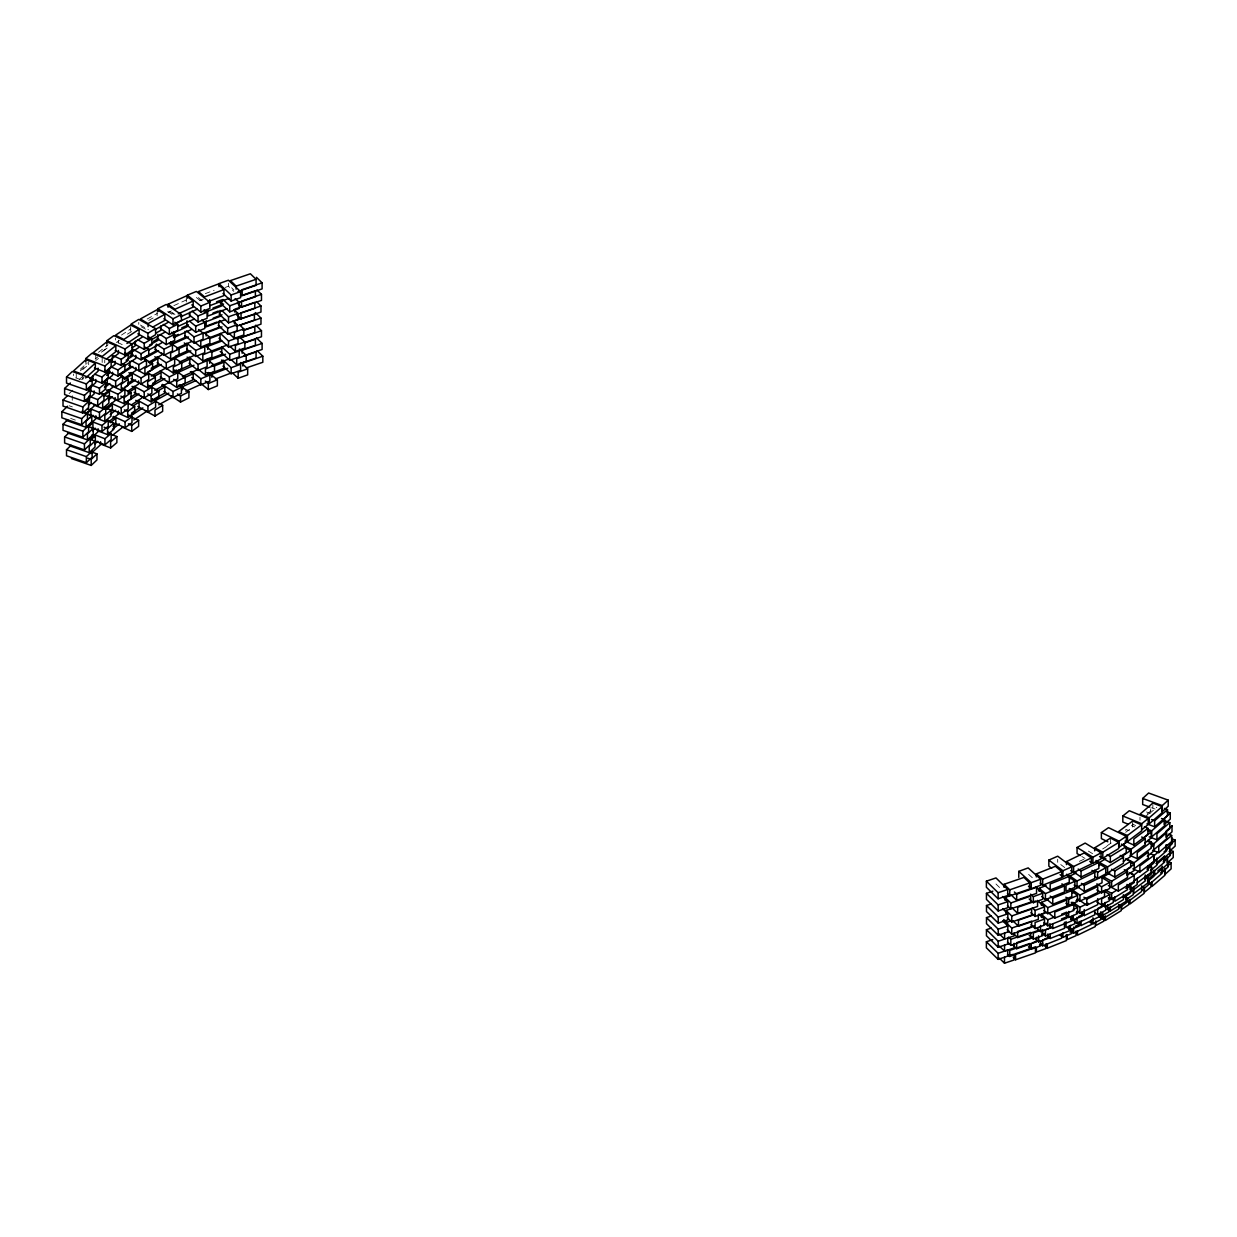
<?xml version="1.0" encoding="UTF-8"?>
<svg xmlns="http://www.w3.org/2000/svg" width="1237" height="1237" viewBox="0 0 1237 1237"><rect width="100%" height="100%" fill="white"/><g stroke="black" fill="none" stroke-linecap="round" stroke-linejoin="round"><path stroke-width="0.75" stroke-dasharray="5 3.75" d="M1144.72 817.363L1150.673 811.936L1150.673 808.905M80.39 369.198L87.301 362.92M80.405 370.76L85.925 365.735L85.925 359.673M79.539 379.249L82.307 376.728M69.086 393.582L74.607 388.573M1147.132 814.07L1152.853 809.122L1152.853 804.576M1149.652 813.467L1156.811 807.282M82.771 369.538L89.002 364.219M81.534 379.62L84.023 377.486M98.496 352.329L108.052 344.752M101.372 352.22L106.83 347.891L106.83 341.829M95.156 358.977L97.893 356.813M95.759 360.555L98.496 358.39M1125.685 832.331L1132.736 827.027L1132.736 820.966M103.073 351.045L108.609 347.025M1107.1 845.783L1111.398 842.845M121.489 335.072L130.612 329.011M116.34 342.448L119.386 340.422M1102.646 848.999L1109.001 845.087M127.396 334.145L133.519 330.418M147.141 319.038L157.192 313.471M148.749 320.383L153.759 317.6M1079.375 861.369L1084.23 859.035M173.845 305.632L187.096 299.617M168.062 312.404L171.371 310.904M205.327 293.633L214.125 290.278M199.853 300.483L203.378 299.138M225.258 287.417L228.412 286.288L233.824 291.344M1151.585 807.761L1155.142 809.06M1146.498 811.967L1150.07 813.266M69.195 405.751L72.334 406.896M70.648 418.4L76.91 420.688M1135.721 825.496L1132.288 824.074L1132.288 828.62M1131.422 825.558L1134.855 826.965M1129.273 830.723L1125.84 829.316L1125.84 832.346M122.2 344.659L115.489 341.288L115.489 338.258M145.502 329.15L138.776 325.455L138.776 322.424M140.384 325.022L148.425 329.722M1088.344 851.087L1093.106 854.009M1081.818 856.468L1085.004 858.416M167.722 311.523L173.798 315.574M172.19 312.451L174.943 314.461M169.438 311.307L174.943 315.342M1064.732 867.57L1057.697 862.251L1057.697 859.22M196.389 297.498L202.389 302.323M198.446 297.607L203.347 301.89M1032.323 877.744L1028.163 873.971L1028.163 870.941M231.597 287.773L233.855 289.984M995.986 883.991L1001.197 889.125M1139.988 817.224L1139.988 820.255M1110.579 838.067L1110.579 844.113M228.412 283.258L228.412 286.288M186.292 297.468L186.292 302.014M157.114 311.214L157.114 315.76M130.689 326.63L130.689 331.176M118.443 340.129L118.443 343.159M104.758 359.797L104.758 362.828M102.176 357.941L102.176 362.487M95.759 354.493L95.759 359.039M88.693 361.668L88.693 364.699M82.879 374.424L82.879 380.486L73.493 377.038L73.493 374.007M76.246 372.971L76.246 377.517M72.256 395.732L72.256 400.278"/><path stroke-width="1.5" d="M66.52 377.022L72.287 371.517L92.126 378.445L92.126 384.506L86.358 390.011L66.52 383.083L66.52 377.022L86.358 383.949L92.126 378.445M86.605 388.634L90.224 389.902L90.224 395.964L84.456 401.453L64.618 394.526L64.618 388.464L70.37 382.975M84.997 400.2L88.6 401.453L88.6 407.514L82.848 413.003L63.01 406.076L63.01 400.03L67.618 395.624M82.044 411.272L87.456 413.158L87.456 419.219L81.688 424.724L61.85 417.797L61.85 411.735L67.602 406.231M84.456 401.453L84.456 395.392L90.224 389.902M82.848 437.233L82.848 431.187L88.6 425.683L88.6 431.744L82.848 437.233L63.01 430.321L63.01 424.26L67.618 419.853M82.848 413.003L82.848 406.958L88.6 401.453M81.688 424.724L81.688 418.663L87.456 413.158M84.456 449.912L84.456 443.867L90.224 438.362L90.224 444.423L84.456 449.912L64.618 443.001L64.618 436.939L69.226 432.533M84.58 413.22L91.801 415.74L86.049 421.229L86.049 427.291L66.195 420.364M86.049 427.291L91.801 421.786L91.801 415.74M86.358 462.7L86.358 456.639L92.126 451.149L92.126 457.195L86.358 462.7L66.52 455.773L66.52 449.711L71.127 445.32M87.796 426.456L93.208 428.342L87.44 433.847L87.44 439.893L67.602 432.965M87.44 439.893L93.208 434.403L93.208 428.342M89.574 439.181L94.986 441.083L89.219 446.572L89.219 452.634L69.38 445.707M89.219 452.634L94.986 447.129L94.986 441.083M71.359 458.51L91.198 465.437L91.198 459.375L96.965 453.886L91.553 452M91.198 465.437L96.965 459.948L96.965 453.886M1149.807 807.112L1142.679 804.498L1142.679 798.453L1148.632 793.01L1168.223 800.169L1168.223 806.23L1162.27 811.658L1162.27 805.612L1168.223 800.169M1170.264 813.034L1164.311 818.461L1164.311 824.522L1170.264 819.095L1170.264 813.034L1166.707 811.735M1171.594 838.748L1175.15 840.047L1169.197 845.474L1169.197 848.505M1169.197 851.535L1175.15 846.108L1175.15 840.047M1169.661 854.721L1173.233 851.458L1169.676 850.159M1167.542 866.055L1171.114 862.807L1167.542 861.493M95.326 363.121L82.879 374.424L73.493 370.976L85.925 359.673L95.326 363.121L95.326 369.183L85.647 377.965M89.791 378.708L98.079 371.177L98.079 368.147M90.316 381.429L93.084 378.924M87.549 390.011L95.852 382.48L95.852 379.45M86.698 399.829L89.466 397.324L89.466 403.386M85.801 401.468L94.089 393.938L94.089 390.907M88.554 405.025L91.322 402.504M85.801 413.591L94.089 406.061M86.776 413.73L90.919 409.973L87.781 408.828M90.316 417.781L93.084 415.276M88.94 425.095L95.852 418.817L95.852 415.787M88.786 426.595L92.93 422.822L92.93 428.883M92.543 430.723L95.311 428.203M89.791 439.29L98.079 431.759L98.079 428.729M91.182 439.583L95.326 435.826L92.187 434.666M95.033 443.743L97.8 441.238M90.889 453.562L100.553 444.779L100.553 441.748M1149.235 817.765L1162.115 806.632L1152.853 803.06L1139.988 814.193L1149.235 817.765L1149.235 823.827L1162.115 812.694L1162.115 806.632M1146.915 823.842L1154.631 826.811L1154.631 820.749L1167.496 809.616L1164.404 808.426M1154.631 826.811L1167.496 815.678L1167.496 809.616M1164.589 819.698L1164.589 825.759L1151.709 836.892L1151.709 830.831L1164.589 819.698L1161.497 818.507M1165.177 820.842L1169.815 822.62L1156.951 833.753L1156.951 839.815L1149.235 836.846M1156.951 839.815L1169.815 828.682L1169.815 822.62M1147.287 856.298L1153.734 851.056L1153.812 843.758L1166.677 832.625L1166.677 838.686L1153.812 849.819M1168.548 834.248L1171.64 835.439L1158.76 846.572L1158.76 852.633L1152.59 850.252M1158.095 852.169L1153.812 855.88L1153.734 863.179L1147.287 868.405M1158.76 852.633L1171.64 841.5L1171.64 835.439M1164.094 851.798L1169.815 846.85L1169.815 852.911L1156.951 864.044M1153.812 861.926L1166.677 850.793L1166.677 844.732M1156.007 863.472L1164.589 856.05L1164.589 862.112L1151.709 873.245L1151.709 867.183M1163.213 861.787L1167.496 858.076L1167.496 864.137L1154.631 875.27L1154.631 870.724M1154.956 873.399L1149.235 878.347L1149.235 884.409L1162.115 873.276L1162.115 867.214L1157.817 870.925M1160.631 872.92L1164.929 869.209L1164.929 875.255L1152.049 886.403L1152.049 881.857M85.724 361.591L85.724 358.575L91.955 353.241L111.16 360.74L111.16 366.801L104.929 372.121L94.445 368.038M104.929 372.121L104.929 366.059L111.16 360.74M91.507 379.001L101.991 383.099L101.991 377.038L108.222 371.719L104.728 370.342M101.991 383.099L108.222 377.764L108.222 371.719M89.018 390.15L99.486 394.232L99.486 388.171L105.733 382.851L102.238 381.491M99.486 394.232L105.733 388.913L105.733 382.851M88.971 402.241L97.708 405.659L97.708 399.597L103.939 394.278L100.444 392.902M97.708 405.659L103.939 400.324L103.939 394.278M101.898 394.371L108.887 397.092L102.656 402.412L102.656 408.473L93.919 405.071M102.656 408.473L108.887 403.154L108.887 397.092M99.486 418.462L99.486 412.416L105.733 407.081L105.733 413.143L99.486 418.462L89.018 414.38M104.063 407.329L111.052 410.05L104.82 415.369L104.82 421.43L94.337 417.348M104.82 421.43L111.052 416.111L111.052 410.05M101.991 431.558L101.991 425.497L108.222 420.178L108.222 426.239L101.991 431.558L91.507 427.461M97.089 430.538L107.573 434.62L107.573 428.559L113.804 423.24L106.815 420.518M107.573 434.62L113.804 429.301L113.804 423.24M94.445 440.728L104.929 444.825L104.929 438.764L111.16 433.445L107.665 432.069M104.929 444.825L111.16 439.491L111.16 433.445M109.877 433.831L116.866 436.553L110.634 441.872L110.634 447.933L100.151 443.836M110.634 447.933L116.866 442.614L116.866 436.553M1127.989 824.136L1122.825 822.033L1122.825 815.972L1129.288 810.73L1148.183 818.492L1148.183 824.538L1141.736 829.78M1127.448 835.501L1118.619 831.573L1132.736 820.966L1141.565 824.878L1127.448 835.501L1127.448 841.547L1141.565 830.939L1141.736 823.718L1148.183 818.492M1144.735 837.078L1151.183 831.836L1147.75 830.429M1144.735 843.139L1151.183 837.897L1151.183 831.836M1151.152 847.098L1153.734 844.995L1150.302 843.588M1151.678 863.38L1156.827 859.189M1150.379 870.477L1156.827 865.251L1156.951 857.983M1144.735 879.476L1151.183 874.25L1151.338 866.225L1147.101 869.395M1141.736 890.362L1148.183 885.12L1148.183 880.574M115.83 345.618L102.176 356.426L93.177 352.653L106.83 341.829L115.83 345.618L115.83 351.664L106.274 359.24M108.856 361.096L118.412 353.519L118.412 350.488M105.593 371.842L115.149 364.266L115.149 361.235M107.124 373.574L109.861 371.409M106.676 375.368L109.397 373.203L109.397 368.657M103.027 382.867L112.582 375.306L112.582 372.275M104.557 386.593L107.279 384.429L107.279 378.367M104.403 387.846L109.861 383.516M103.027 394.99L112.582 387.413M103.939 395.701L109.397 391.371L106.397 390.119M108.33 399.968L112.428 396.721M104.233 409.261L115.149 400.602L115.149 397.587M106.892 409.06L112.351 404.731L112.351 410.792M110.217 414.534L115.675 410.205M108.856 421.662L118.412 414.101L118.412 411.071M110.371 422.637L115.83 418.307L112.83 417.055M113.093 426.533L115.83 424.368L115.83 418.307M112.474 429.254L119.293 423.843M112.474 435.3L122.03 427.739M1122.253 845.304L1127.897 841.067M1144.411 826.795L1147.951 828.357L1133.834 838.98L1133.834 845.041L1125.005 841.129M1133.834 845.041L1147.951 834.418L1147.951 828.357M1145.199 838.609L1145.199 844.655L1131.082 855.277L1131.082 849.216L1145.199 838.609L1141.674 837.032M1147.812 840.418L1151.338 841.98L1137.22 852.602L1137.22 858.664L1130.17 855.525M1137.22 858.664L1151.338 848.041L1151.338 841.98M1129.35 862.019L1134.19 864.369L1127.015 869.286L1127.015 875.332L1134.19 870.431L1134.159 862.699L1148.276 852.077L1148.276 858.138L1134.159 868.761M1150.487 853.716L1154.028 855.293L1139.896 865.9L1139.896 871.961L1132.845 868.838M1127.015 884.424L1127.015 887.455L1134.19 882.538L1134.159 874.822L1139.803 870.57M1139.896 871.961L1154.028 861.339L1154.028 855.293M1134.159 880.868L1148.276 870.26L1148.276 865.714M1137.22 882.893L1151.338 872.271M1145.122 878.95L1147.951 876.832L1147.951 882.878L1133.834 893.501L1133.834 887.439M106.908 343.731L106.908 340.701L113.835 335.66L131.988 343.979L131.988 350.04L125.076 355.081L115.165 350.535M125.076 355.081L125.076 349.02L131.988 343.979M111.33 360.895L121.226 365.425L121.226 359.379L128.153 354.339L124.844 352.823M121.226 365.425L128.153 360.4L128.153 354.339M108.067 371.517L117.979 376.063L117.979 370.002L124.891 364.961L121.597 363.446M117.979 376.063L124.891 371.023L124.891 364.961M107.387 383.315L115.644 387.104L115.644 381.042L122.556 376.017L119.262 374.502M115.644 387.104L122.556 382.063L122.556 376.017M119.958 375.399L128.215 379.187L121.288 384.228L121.288 390.273L111.392 385.743M121.288 390.273L128.215 385.248L128.215 379.187M108.067 395.747L117.979 400.293L117.979 394.232L124.891 389.191L121.597 387.691M117.979 400.293L124.891 395.252L124.891 389.191M114.221 399.149L124.117 403.695L124.117 397.634L131.045 392.593L124.427 389.578M124.117 403.695L131.045 398.654L131.045 392.593M111.33 409.354L121.226 413.9L121.226 407.839L128.153 402.798L124.844 401.283M121.226 413.9L128.153 408.859L128.153 402.798M117.809 412.911L127.72 417.457L127.72 411.395L134.632 406.354L126.375 402.582M127.72 417.457L134.632 412.416L134.632 406.354M115.165 423.224L125.076 427.77L125.076 421.709L131.988 416.683L128.694 415.168M125.076 427.77L131.988 422.729L131.988 416.683M121.798 426.858L131.71 431.404L131.71 425.342L138.621 420.302L130.364 416.529M131.71 431.404L138.621 426.363L138.621 420.302M1107.826 841.763L1101.378 838.624L1101.378 832.578L1108.553 827.661L1126.273 836.289L1126.273 842.351L1119.098 847.252L1119.098 841.206L1126.273 836.289M1125.732 848.134L1130.556 850.484L1123.397 855.401L1123.474 863.225L1107.579 872.982L1107.579 866.921L1123.474 857.179L1120.227 855.416M1123.397 861.462L1130.556 856.545L1130.556 850.484M1134.391 880.404L1137.267 878.44M1123.397 897.799L1130.556 892.898L1130.695 885.506L1125.933 888.429M139.085 329.336L123.886 339.433L115.489 335.227L130.689 325.115L139.085 329.336L139.085 335.382L126.932 343.469M131.416 344.334L142.054 337.253M132.344 347.674L135.39 345.649L135.39 341.103M127.952 354.71L138.59 347.643M129.777 356.364L132.823 354.354M126.159 360.23L132.251 356.194L132.251 350.133M123.7 366.477L135.854 358.39L135.854 355.359M119.355 374.254L129.993 367.173L129.993 361.111M120.654 374.548L132.823 366.461M123.7 378.584L135.854 370.497L135.854 367.466M124.643 379.419L132.251 374.363L128.88 372.677M127.689 383.455L132.251 380.424L132.251 374.363M124.906 387.026L135.544 379.945M127.952 391.062L138.59 383.98L138.59 380.95M127.782 393.103L135.39 388.047L132.019 386.361M130.828 397.139L135.39 394.108L135.39 388.047M126.854 401.886L139.008 393.799M131.416 404.916L142.054 397.835M133.008 406.061L139.085 402.025L135.73 400.34M131.493 413.143L139.085 408.086L139.085 402.025M130.705 415.941L142.858 407.854M133.751 419.977L145.904 411.89M1094.699 850.84L1094.699 847.809L1110.579 838.067L1118.696 842.459L1118.696 848.52L1102.801 858.277L1102.801 852.216L1118.696 842.459M1099.477 865.544L1099.477 862.514L1105.832 858.617M1099.554 856.514L1110.331 862.545L1110.331 856.483L1126.227 846.726L1121.356 844.098M1110.331 862.545L1126.227 852.788L1126.227 846.726M1109.883 872.935L1103.528 876.832L1111.63 881.239L1127.51 871.482L1124.278 869.719M1106.698 872.688L1114.815 877.079L1114.815 871.018L1130.695 861.277L1125.825 858.633M1114.815 877.079L1130.695 867.338L1130.695 861.277M1108.383 885.537L1111.63 887.3L1127.51 877.543L1127.51 871.482M1108.383 897.645L1111.63 899.407L1111.63 893.346L1116.392 890.424M1110.223 886.713L1118.325 891.104L1134.221 881.362M1111.63 899.407L1127.51 889.666L1127.51 885.12M1130.695 891.568L1114.815 901.309L1114.815 896.779M1123.041 897.15L1126.227 895.201L1126.273 902.917L1119.098 907.834L1119.098 904.804M1107.1 909.241L1110.331 911.004L1126.227 901.247M1099.554 917.081L1102.801 918.844L1118.696 909.102L1118.696 904.556M1102.136 918.658L1105.368 920.421L1121.263 910.664L1121.263 906.133M147.93 333.279L155.599 328.609L138.776 319.393L131.107 324.063L147.93 333.279L147.93 339.325L137.848 333.804M147.93 339.325L155.599 334.67L155.599 328.609M134.122 343.886L144.219 349.406L144.219 343.36L151.873 338.691L148.517 336.851M144.219 349.406L151.873 344.752L151.873 338.691M130.983 354.277L141.08 359.812L141.08 353.751L148.734 349.081L145.363 347.241M141.08 359.812L148.734 355.143L148.734 349.081M138.822 364.621L146.476 359.967L146.476 366.028L138.822 370.683L138.822 364.621L132.081 360.941M142.487 357.941L152.584 363.462L144.93 368.131L144.93 374.177L128.725 365.162M144.93 374.177L152.584 369.523L152.584 363.462M141.08 377.981L148.734 373.311L148.734 379.372L141.08 384.042L141.08 377.981L130.983 372.461M148.595 373.388L155.321 377.084L147.667 381.738L147.667 387.799L130.983 378.507M147.667 387.799L155.321 383.13L155.321 377.084M134.122 392.345L144.219 397.881L144.219 391.82L151.873 387.15L148.517 385.31M144.219 397.881L151.873 393.211L151.873 387.15M141.049 396.288L151.13 401.824L151.13 395.763L158.8 391.093L150.388 386.485M151.13 401.824L158.8 397.154L158.8 391.093M147.93 412.029L147.93 405.968L155.599 401.314L155.599 407.36L147.93 412.029L137.848 406.494M152.228 399.458L162.65 405.334L154.996 409.988L154.996 416.049L144.899 410.514M154.996 416.049L162.65 411.38L162.65 405.334M164.815 314.337L157.114 309.698L140.384 318.96L148.084 323.599L164.815 314.337L164.815 320.383L153.11 326.877M154.857 329.738L168.232 322.316M156.032 333.016L161.042 330.233L161.042 325.687M151.316 339.727L164.707 332.305M153.558 341.335L158.583 338.551M149.491 345.061L157.857 340.422L157.857 334.377M148.548 350.164L161.923 342.757M142.178 358.575L155.553 351.169L155.553 345.108M158.583 350.659L145.193 358.081L145.193 361.111M148.548 362.286L161.923 354.864M149.491 363.23L157.857 358.606L157.857 364.668L151.161 368.363M161.367 364.451L147.976 371.873L147.976 374.888M151.316 376.063L164.707 368.657M154.347 376.342L161.042 372.646L161.042 378.692L152.677 383.331M151.502 386.099L164.892 378.692M154.857 390.304L168.232 382.898M156.45 391.665L164.815 387.026L164.815 393.088L154.78 398.639M168.804 393.165L155.429 400.587L152.337 398.731M158.769 404.793L172.159 397.371M1080.226 855.494L1077.056 853.545L1077.056 847.484L1085.158 843.077L1101.054 852.819L1101.054 858.88L1092.951 863.287L1089.766 861.339M1077.056 847.484L1092.951 857.226L1101.054 852.819M1094.467 870.276L1097.636 872.224L1105.739 867.817L1105.739 873.879L1097.636 878.285L1094.467 876.337M1096.848 883.852L1101.61 886.774L1109.713 882.383L1109.713 888.429L1101.61 892.836L1096.848 889.913M1109.713 894.49L1101.61 898.897L1101.61 904.958L1109.713 900.551L1109.713 894.49L1103.358 890.594M1108.383 899.113L1111.63 897.351M1104.115 905.051L1097.636 908.577L1097.636 914.638L1105.739 910.231L1105.739 905.685M1101.966 904.974L1105.151 906.922L1113.254 902.531L1113.254 897.985M1094.467 912.674L1100.76 916.354L1108.862 911.947L1108.862 907.401M1089.766 921.921L1092.951 923.869L1101.054 919.462L1101.054 914.916M157.795 311.709L157.795 308.678L166.206 304.457L181.406 314.569L181.406 320.63L173.01 324.836L163.887 318.775M157.795 308.678L173.01 318.775L181.406 314.569M163.269 324.434L169.361 328.47L177.757 324.264L177.757 330.31L169.361 334.531L160.238 328.47M160.176 334.485L166.268 338.536L174.664 334.315L174.664 340.376L166.268 344.597L157.145 338.536M156.434 344.118L164.042 349.174L172.453 344.953L172.453 351.014L164.042 355.235L154.919 349.174M179.025 348.865L170.629 353.071L170.629 359.132L179.025 354.926L179.025 348.865L171.433 343.809M157.145 356.704L166.268 362.766L174.664 358.544L174.664 364.606L166.268 368.827L157.145 362.766M181.715 362.766L173.319 366.987L173.319 373.033L181.715 368.827L181.715 362.766L174.123 357.709M160.238 370.868L169.361 376.929L177.757 372.724L177.757 378.785L169.361 382.991L160.238 376.929M173.69 379.342L176.736 381.367L185.133 377.146L185.133 383.207L176.736 387.428L167.613 381.352M162.356 384.398L173.01 391.48L181.406 387.258L181.406 393.32L173.01 397.541L163.887 391.464M177.479 393.984L180.525 395.995L188.921 391.789L188.921 397.85L180.525 402.056L171.402 395.995M1066.464 864.601L1066.464 861.571L1084.23 852.973L1091.374 857.89L1091.374 863.952L1073.608 872.549L1070.747 870.585M1066.464 861.571L1073.608 866.503L1091.374 857.89M1069.897 879.074L1069.897 876.043L1076.345 872.92M1078.2 869.039L1081.061 871.018L1098.827 862.405L1098.827 868.467L1081.061 877.064L1073.902 872.147M1069.897 876.043L1077.04 880.976L1094.807 872.363L1094.807 878.425L1077.04 887.037L1074.18 885.058M1072.788 893.191L1072.788 890.161L1079.252 887.037M1081.401 883.373L1084.261 885.336L1102.028 876.724L1102.028 882.785L1084.261 891.398L1077.118 886.465M1072.788 890.161L1079.947 895.093L1097.714 886.481L1097.714 892.542L1079.947 901.139L1077.087 899.175M1076.02 900.722L1079.252 899.144M1083.937 897.227L1086.797 899.191L1102.94 891.367M1072.788 905.314L1072.788 902.283L1079.947 907.2L1088.019 903.288M1079.638 900.32L1086.797 905.252L1104.548 896.639L1104.548 890.578M1077.087 911.298L1079.947 913.262L1097.714 904.649L1097.714 898.603M1078.664 916.54L1083.504 914.189M1081.401 913.648L1084.261 915.627L1102.028 907.015L1102.028 903.984M1074.18 921.41L1077.04 923.374L1094.807 914.777L1094.807 910.231M1075.231 926.297L1080.071 923.946M1078.2 923.56L1081.061 925.539L1098.827 916.926L1098.827 913.896M1070.747 931.167L1073.608 933.131L1091.374 924.534L1091.374 919.988M168.062 307.255L168.062 304.225L186.292 295.952L193.173 301.008L193.173 307.07L178.252 313.842M193.173 301.008L174.943 309.281L168.062 304.225M180.726 316.749L197.301 309.219M176.597 322.764L189.849 316.734L189.849 312.203M177.618 326.583L194.194 319.053M181.793 327.836L188.426 324.821M172.113 333.557L187.034 326.784L187.034 320.739M173.412 336.634L178.391 334.377M173.52 337.655L191.735 329.382M170.103 344.195L185.009 337.423L185.009 331.361M188.426 336.943L173.52 343.7L170.768 341.69M176.829 348.262L191.735 341.489M177.092 349.483L187.034 344.968L187.034 351.03L175.438 356.287M175.963 357.617L190.869 350.844M179.272 362.178L194.194 355.406M181.561 362.905L189.849 359.147L189.849 365.209L174.927 371.981M193.977 365.255L179.071 372.012L176.319 370.002M182.38 376.574L197.301 369.801M183.231 378.213L193.173 373.698L193.173 379.759L179.922 385.774M179.767 384.645L182.519 386.671L195.786 380.656M185.844 391.232L200.75 384.46M1051.666 868.281L1048.852 866.147L1048.852 860.086L1057.697 856.19L1071.768 866.828L1071.768 872.889L1062.923 876.786L1060.109 874.667M1048.852 860.086L1062.923 870.724L1071.768 866.828M1074.891 881.301L1066.047 885.213L1066.047 891.258L1074.891 887.362L1074.891 881.301L1066.449 874.93M1065.861 897.196L1068.675 899.314L1077.52 895.418L1077.52 901.479L1068.675 905.376L1065.861 903.257M1073.097 909.489L1077.52 907.541L1077.52 913.602L1068.675 917.498L1065.861 915.365M1076.283 912.659L1079.236 911.36M1070.469 919.601L1073.407 918.302M1070.515 917.885L1073.329 920.019L1082.174 916.107L1082.174 911.576M1067.608 927.796L1070.422 929.915L1079.267 926.018L1079.267 921.472M1070.113 932.234L1073.067 930.92M1060.109 935.234L1062.923 937.368L1071.768 933.471L1071.768 928.925M187.344 295.164L196.389 291.437L209.873 302.323L200.827 306.065L187.344 295.164L187.344 298.194M191.828 304.859L200.827 312.111L209.873 308.384L209.687 299.663M192.06 311.09L198.059 315.93L207.105 312.203L207.105 318.249L198.059 321.991L189.06 314.739M189.709 321.311L195.709 326.151L204.754 322.424L204.754 328.47L195.709 332.212L186.71 324.96M186.524 330.867L194.023 336.912L203.069 333.17L203.069 339.232L194.023 342.974L185.024 335.706M209.857 337.345L200.796 341.087L200.796 347.133L209.857 343.407L209.857 337.345L203.858 332.506M186.71 343.128L195.709 350.396L204.754 346.654L204.754 352.715L195.709 356.442L186.71 349.19M211.898 351.107L202.837 354.849L202.837 360.91L211.898 357.168L211.898 351.107L205.899 346.267M189.06 357.137L198.059 364.405L207.105 360.663L207.105 366.724L198.059 370.451L189.06 363.199M214.496 365.317L205.435 369.059L205.435 375.12L214.496 371.378L214.496 365.317L206.996 359.271M191.828 371.502L200.827 378.754L209.873 375.012L209.873 381.073L200.827 384.815L191.828 377.548M205.327 381.073L208.326 383.501L217.372 379.759L217.372 385.82L208.326 389.562L200.827 383.501M1036.328 876.925L1036.328 873.894L1055.377 866.271L1061.717 871.544L1061.717 877.605L1042.683 885.244L1040.131 883.125M1036.328 873.894L1042.683 879.182L1061.717 871.544M1039.08 891.336L1039.08 888.305L1046.007 885.537M1069.232 876.337L1050.182 883.96L1050.182 890.021L1069.232 882.383L1069.232 876.337L1066.696 874.219M1039.08 888.305L1045.435 893.578L1064.469 885.955L1064.469 892.001L1045.435 899.639L1041.616 896.469M1041.415 905.391L1041.415 902.361L1048.342 899.593M1050.228 896.114L1052.764 898.232L1071.799 890.594L1071.799 896.655L1052.764 904.278L1046.409 899.005M1041.415 902.361L1047.77 907.633L1066.804 900.01L1066.804 906.056L1047.77 913.695L1043.951 910.525M1041.415 917.514L1041.415 914.483L1046.61 912.396M1073.84 904.386L1054.79 912.025L1054.79 918.086L1073.84 910.447L1073.84 904.386L1071.288 902.283M1041.415 914.483L1047.77 919.756L1054.697 916.973M1061.609 914.205L1066.804 912.117L1066.804 918.179L1047.77 925.817L1043.951 922.647M1061.423 918.983L1068.335 916.215M1052.362 927.162L1045.435 929.93L1045.435 935.992L1064.469 928.353L1064.469 922.292M1050.228 926.405L1052.764 928.508L1071.799 920.885L1071.799 916.339M1044.415 939.069L1049.61 936.981M1047.646 936.378L1050.182 938.496L1069.232 930.858L1069.232 926.312M1040.131 943.707L1042.683 945.81L1061.717 938.172L1061.717 933.641M1044.786 946.119L1047.322 948.222L1066.371 940.584L1066.371 934.523M223.928 289.551L204.569 296.911L198.446 291.545L217.805 284.185L223.928 289.551L223.928 295.612L208.079 301.627M216.537 301.828L221.825 299.818L221.825 305.879L204.229 312.574M209.687 305.725L229.046 298.364M212.996 308.044L223.557 304.039M212.996 313.054L218.284 311.044M227.082 308.755L207.708 316.115L207.708 310.054M213.212 318.141L222.011 314.786M204.198 322.455L220.047 316.425L220.047 310.379M204.677 326.723L217.001 322.037M225.521 319.517L206.162 326.877L206.162 320.816M202.914 333.449L218.763 327.434L218.763 321.373M222.011 326.908L206.162 332.939L206.162 335.954M207.924 338.32L225.521 331.624M209.486 338.629L220.047 334.608L220.047 340.67L204.198 346.685M221.794 341.056L207.708 346.406L207.708 349.437M211.233 351.122L227.082 345.092M211.264 352.298L221.825 348.277L221.825 354.339L205.976 360.369M225.521 354.215L209.687 360.245L209.687 363.276M211.434 365.626L229.046 358.946M213.367 366.26L223.928 362.24L223.928 368.301L208.079 374.332M227.716 368.255L211.867 374.285L211.867 377.3M215.393 379.001L231.226 372.971M1018.778 877.435L1018.778 871.374L1028.163 867.91L1040.626 879.213L1040.626 885.259L1031.241 888.723L1028.473 886.202M1018.778 871.374L1031.241 882.661L1040.626 879.213M1030.56 894.15L1033.328 896.67L1042.714 893.207L1042.714 899.268L1033.328 902.716L1029.184 898.959M1032.323 907.865L1035.091 910.386L1044.476 906.922L1044.476 912.983L1035.091 916.447L1030.947 912.674M1044.476 919.045L1035.091 922.493L1035.091 928.554L1044.476 925.106L1044.476 919.045L1038.941 914.019M1043.657 924.348L1046.78 923.204M1041.152 930.131L1033.328 933.007L1033.328 939.069L1042.714 935.62L1042.714 929.559M1037.75 929.049L1040.518 931.554L1049.904 928.106L1049.904 923.56M1041.693 934.693L1044.832 933.548M1032.802 942.656L1039.065 940.367M1035.802 939.393L1038.57 941.914L1047.955 938.45L1047.955 933.904M1039.528 944.852L1042.652 943.692M1028.473 946.784L1031.241 949.289L1040.626 945.841L1040.626 941.295M218.949 286.644L218.949 283.613L228.412 280.227L240.596 291.623L240.596 297.669L231.133 301.055L223.016 293.463M218.949 283.613L231.133 294.994L240.596 291.623M222.954 299.462L229.726 305.786L239.189 302.416L239.189 308.477L229.726 311.848L220.248 302.988M221.763 310.472L228.536 316.796L237.999 313.409L237.999 319.471L228.536 322.857L219.057 313.997M219.552 320.522L227.67 328.114L237.133 324.728L237.133 330.789L227.67 334.16L218.191 325.3M243.828 328.887L234.365 332.274L234.365 338.32L243.828 334.949L243.828 328.887L239.762 325.099M220.402 333.433L228.536 341.025L237.999 337.655L237.999 343.7L228.536 347.087L219.057 338.227M244.864 341.984L235.401 345.355L235.401 351.416L244.864 348.03L244.864 341.984L239.452 336.912M221.593 346.669L229.726 354.261L239.189 350.875L239.189 356.936L229.726 360.307L220.248 351.463M246.194 355.328L236.715 358.699L236.715 364.76L246.194 361.39L246.194 355.328L239.421 349.004M223.016 360.091L231.133 367.683L240.596 364.312L240.596 370.373L231.133 373.744L223.016 366.152M247.663 368.812L238.184 372.198L238.184 378.244L247.663 374.873L247.663 368.812L240.89 362.487M1004.042 887.331L1004.042 884.316L1023.927 877.42L1029.648 882.94L1029.648 889.001L1005.109 897.459L1005.109 900.49M1004.042 884.316L1009.763 889.82L1029.648 882.94M1014.386 892.001L1016.675 894.196L1036.56 887.316L1036.56 893.377L1016.675 900.258L1010.954 894.753M1005.109 897.459L1010.83 902.964L1030.715 896.083L1030.715 902.144L1006.021 910.432L1006.021 913.463M1035.756 901.015L1017.68 907.278L1017.68 913.339L1037.565 906.458L1037.565 900.397M1006.021 910.432L1011.742 915.952L1031.627 909.071L1031.627 915.117L1011.742 922.013L1007.165 917.607M1011.433 920.684L1006.021 922.555L1011.742 928.059L1011.742 934.121L1031.627 927.24L1031.627 921.178L1011.742 928.059M1034.735 914.514L1018.468 920.158L1018.468 926.204L1038.353 919.323L1038.353 914.777M1033.946 925.879L1017.68 931.507L1017.68 937.569L1037.565 930.688L1037.565 927.657M1008.542 937.105L1010.83 939.316L1030.715 932.435L1030.715 938.481L1010.83 945.362L1007.397 942.068M1032.941 937.027L1016.675 942.671L1016.675 948.717L1036.56 941.836L1036.56 937.29M1009.763 956.464L1029.648 949.568L1029.648 943.522L1009.763 950.403L1009.763 956.464L1007.475 954.253M1015.562 959.773L1035.446 952.892L1035.446 946.831L1015.562 953.712L1015.562 959.773L1013.273 957.562M256.074 279.299L250.4 273.779L230.453 280.598L236.128 286.134L256.074 279.299L256.074 285.36L237.952 291.561M262.105 282.84L242.174 289.659L242.174 295.72L262.105 288.886L262.105 282.84L256.43 277.304M240.89 295.72L255.394 290.757L255.394 296.818L237.272 303.019M261.471 294.344L241.54 301.163L241.54 307.224L261.471 300.39L261.471 294.344L256.94 289.922M260.976 305.972L241.045 312.806L241.045 318.852L260.976 312.033L260.976 305.972L256.43 301.55M236.7 314.585L254.822 308.384L254.822 302.323L234.891 309.142L234.891 312.172M236.282 326.305L254.42 320.089L254.42 314.028L234.473 320.862L234.473 323.893M241.045 324.914L260.976 318.079L260.976 324.14L242.854 330.356M243.952 330.279L254.822 326.553L254.822 332.614L236.7 338.814M241.54 337.515L261.471 330.681L261.471 336.742L245.158 342.324M244.524 342.943L255.394 339.216L255.394 345.278L237.272 351.494M243.983 355.684L262.105 349.468L262.105 343.407L242.174 350.241L242.174 353.272M245.189 355.715L256.074 351.988L256.074 358.05L239.762 363.647M246.488 367.853L262.816 362.271L262.816 356.21L242.869 363.044L242.869 366.075M986.384 881.177L995.986 877.93L1007.722 889.48L1007.722 895.526L998.12 898.789L986.384 887.238L986.384 881.177L998.12 892.727L998.12 898.789M1002.558 896.516L1007.768 901.649L1007.768 907.695L998.182 910.958L986.446 899.407L986.446 893.346L992.832 891.181M998.12 892.727L1007.722 889.48M1002.604 908.669L1007.815 913.803L1007.815 919.864L998.228 923.111L986.492 911.576L986.492 905.515L991.285 903.891M986.446 893.346L998.182 904.896L1007.768 901.649M1009.392 931.415L998.228 935.234L986.492 923.683L986.492 917.622L991.285 915.998M986.492 905.515L998.228 917.05L1007.815 913.803M1009.346 943.475L998.182 947.295L986.446 935.76L986.446 929.698L991.239 928.075M986.492 917.622L998.228 929.173L1007.815 925.925L1007.815 931.971M1012.5 954.454L998.12 959.371L986.384 947.82L986.384 941.759L992.785 939.594M986.446 929.698L998.182 941.249L1014.201 935.852L1014.201 932.822M986.384 941.759L998.12 953.31L1007.722 950.047L1007.722 956.108M999.326 946.042L1004.552 951.16L1014.154 947.913L1014.154 943.367M999.28 958.103L1004.49 963.221L1014.093 959.974L1014.093 953.913M64.618 388.464L84.456 395.392M63.01 400.03L82.848 406.958M61.85 411.735L81.688 418.663M63.01 424.26L82.848 431.187M64.618 436.939L84.456 443.867M66.52 449.711L86.358 456.639M87.595 458.123L91.198 459.375M1142.679 798.453L1162.27 805.612M1151.539 819.559L1154.631 820.749M1147.086 829.053L1151.709 830.831M1147.642 841.376L1153.812 843.758M85.724 358.575L104.929 366.059M95.002 374.301L101.991 377.038M92.512 385.449L99.486 388.171M88.971 396.18L97.708 399.597M90.765 408.999L99.486 412.416M91.507 421.415L101.991 425.497M104.078 427.198L107.573 428.559M94.445 434.666L104.929 438.764M1122.825 815.972L1141.736 823.718M1124.016 846.093L1131.082 849.216M1127.093 859.576L1134.159 862.699M1130.618 873.245L1134.159 874.822M106.908 340.701L125.076 349.02M112.969 355.591L121.226 359.379M111.376 366.972L117.979 370.002M109.042 378.012L115.644 381.042M108.067 389.686L117.979 394.232M120.824 396.118L124.117 397.634M111.33 403.293L121.226 407.839M124.411 409.88L127.72 411.395M113.51 416.421L125.076 421.709M128.401 423.827L131.71 425.342M1101.378 832.578L1119.098 841.206M1094.699 847.809L1102.801 852.216M1107.1 854.721L1110.331 856.483M1129.35 872.657L1134.221 875.301L1118.325 885.058L1118.325 891.104M1099.477 862.514L1107.579 866.921M1111.568 869.271L1114.815 871.018M1105.136 889.836L1111.63 893.346M137.493 339.665L144.219 343.36M132.668 349.143L141.08 353.751M134.122 386.3L144.219 391.82M147.775 393.923L151.13 395.763M137.848 400.448L147.93 405.968M154.764 356.751L157.857 358.606M161.738 385.171L164.815 387.026M1096.214 861.973L1105.739 867.817M1101.78 877.497L1109.713 882.383M1096.848 902.036L1101.61 904.958M174.711 322.238L177.757 324.264M171.618 332.305L174.664 334.315M169.407 342.943L172.453 344.953M161.506 353.071L170.629 359.132M174.494 370.079L185.133 377.146M174.711 370.698L177.757 372.724M165.712 367.992L173.319 373.033M179.798 385.728L188.921 391.789M178.36 385.248L181.406 387.258M1095.967 860.442L1098.827 862.405M1091.946 870.4L1094.807 872.363M184.282 342.943L187.034 344.968M187.096 357.122L189.849 359.147M190.421 371.688L193.173 373.698M1070.484 890.099L1077.52 895.418M1071.891 903.288L1077.52 907.541M204.105 309.776L207.105 312.203M201.755 319.996L204.754 322.424M198.569 329.537L203.069 333.17M194.812 342.293L200.796 347.133M196.853 356.07L202.837 360.91M208.388 372.507L217.372 379.759M206.873 372.6L209.873 375.012M197.951 369.059L205.435 375.12M1069.263 888.475L1071.799 890.594M1061.934 883.837L1064.469 885.955M1043.842 884.749L1050.182 890.021M1048.45 912.813L1054.79 918.086M1041.616 932.822L1045.435 935.992M221.485 360.091L223.928 362.24M1035.786 886.944L1042.714 893.207M1037.565 900.66L1044.476 906.922M1030.947 924.797L1035.091 928.554M1029.184 935.311L1033.328 939.069M235.123 298.627L239.189 302.416M233.932 309.621L237.999 313.409M233.082 320.94L237.133 324.728M228.953 333.263L234.365 338.32M229.989 346.36L235.401 351.416M231.304 359.704L236.715 364.76M232.772 373.187L238.184 378.244M1007.475 893.671L1009.763 895.882L1009.763 889.82M1011.959 907.834L1017.68 913.339M1007.397 905.716L1010.83 909.025L1010.83 902.964M1012.747 920.699L1018.468 926.204M1014.247 934.26L1017.68 937.569M1007.165 929.714L1011.742 934.121M1013.242 945.424L1016.675 948.717M255.301 312.559L260.976 318.079M238.122 303.915L241.54 307.224M255.796 325.161L261.471 330.681M236.499 314.43L241.045 318.852M256.43 337.887L262.105 343.407M257.126 350.69L262.816 356.21M1003.764 919.524L1007.676 923.374M1002.604 920.792L1007.815 925.925M999.388 933.966L1004.599 939.099L1004.599 933.038M1173.233 851.458L1173.233 857.519L1167.28 862.947L1167.28 856.885M1171.996 837.897L1171.996 843.959L1166.043 849.386L1166.043 844.84M1171.114 862.807L1171.114 868.853L1165.161 874.281L1165.161 868.235M1170.264 849.386L1170.264 855.447L1164.311 860.875L1164.311 856.329M1168.223 862.266L1168.223 866.812L1162.27 872.24L1162.27 866.178M1154.013 870.152L1154.013 876.213L1147.565 881.44L1147.565 875.394M1150.889 882.491L1150.889 887.037L1144.441 892.279L1144.441 887.733M1145.199 874.946L1145.199 881.007L1131.082 891.63L1131.082 887.084M1144.179 887.269L1144.179 893.33L1130.046 903.938L1130.046 899.407M1141.736 885.816L1141.565 891.521L1127.448 902.129L1127.448 897.583M1137.22 878.347L1137.267 884.486L1130.092 889.403L1130.092 883.342M1133.262 888.599L1133.262 894.66L1126.087 899.577L1126.087 895.031M1128.809 900.072L1128.809 904.603L1121.634 909.52L1121.634 904.974M1123.397 894.768L1123.474 899.577L1107.579 909.334L1107.579 904.788M1111.63 881.239L1111.63 887.3M1110.331 906.458L1110.331 911.004M1105.368 915.875L1105.368 920.421M1105.151 902.391L1105.151 906.922M1103.976 916.524L1103.976 921.07L1095.874 925.477L1095.874 920.931M1102.801 912.798L1102.801 918.844M1101.61 886.774L1101.61 892.836M1100.76 911.808L1100.76 916.354M1097.636 872.224L1097.636 878.285M1095.255 922.044L1095.255 926.59L1077.489 935.203L1077.489 930.657M1092.951 857.226L1092.951 863.287M1092.951 917.808L1092.951 923.869M1086.797 899.191L1086.797 905.252M1084.261 885.336L1084.261 891.398M1084.261 909.566L1084.261 915.627M1081.061 871.018L1081.061 877.064M1081.061 920.993L1081.061 925.539M1079.947 895.093L1079.947 901.139M1079.947 907.2L1079.947 913.262M1077.04 880.976L1077.04 887.037M1077.04 917.313L1077.04 923.374M1076.02 931.136L1076.02 935.682L1067.175 939.579L1067.175 935.048M1074.891 919.168L1074.891 923.714L1066.047 927.611L1066.047 921.55M1073.608 866.503L1073.608 872.549M1073.608 927.07L1073.608 933.131M1073.329 915.473L1073.329 920.019M1070.422 925.384L1070.422 929.915M1068.675 899.314L1068.675 905.376M1068.675 911.437L1068.675 917.498M1062.923 870.724L1062.923 876.786M1062.923 932.822L1062.923 937.368M1052.764 898.232L1052.764 904.278M1052.764 923.977L1052.764 928.508M1050.182 933.95L1050.182 938.496M1047.77 907.633L1047.77 913.695M1047.77 919.756L1047.77 925.817M1047.322 943.676L1047.322 948.222M1045.791 944.063L1045.791 948.609L1036.405 952.057L1036.405 947.511M1045.435 893.578L1045.435 899.639M1042.683 879.182L1042.683 885.244M1042.683 939.764L1042.683 945.81M1040.518 925.492L1040.518 931.554M1038.57 935.852L1038.57 941.914M1035.091 910.386L1035.091 916.447M1033.328 896.67L1033.328 902.716M1031.241 882.661L1031.241 888.723M1031.241 943.243L1031.241 949.289M1016.675 894.196L1016.675 900.258M1011.742 915.952L1011.742 922.013M1010.83 939.316L1010.83 945.362M1007.768 937.986L1007.768 944.047M1004.552 945.114L1004.552 951.16M1004.49 957.175L1004.49 963.221M998.182 904.896L998.182 910.958M998.228 917.05L998.228 923.111M998.228 929.173L998.228 935.234M998.182 941.249L998.182 947.295M998.12 953.31L998.12 959.371M236.128 286.134L236.128 289.164M231.133 294.994L231.133 301.055M231.133 367.683L231.133 373.744M229.726 305.786L229.726 311.848M229.726 354.261L229.726 360.307M228.536 316.796L228.536 322.857M228.536 341.025L228.536 347.087M227.67 328.114L227.67 334.16M208.326 383.501L208.326 389.562M200.827 306.065L200.827 312.111M200.827 378.754L200.827 384.815M198.059 315.93L198.059 321.991M198.059 364.405L198.059 370.451M195.709 326.151L195.709 332.212M195.709 350.396L195.709 356.442M194.023 336.912L194.023 342.974M182.519 386.671L182.519 389.701M180.525 395.995L180.525 402.056M176.736 381.367L176.736 387.428M173.52 331.593L173.52 334.624M173.01 318.775L173.01 324.836M173.01 391.48L173.01 397.541M169.361 328.47L169.361 334.531M169.361 376.929L169.361 382.991M166.268 338.536L166.268 344.597M166.268 362.766L166.268 368.827M164.042 349.174L164.042 355.235M148.084 323.599L148.084 326.63M112.351 356.271L112.351 362.317M109.397 391.371L109.397 397.433M95.326 435.826L95.326 441.872M92.93 375.878L92.93 380.424M90.919 387.258L90.919 391.804M90.919 409.973L90.919 416.034M86.358 383.949L86.358 390.011M1171.996 825.79L1166.043 831.218L1166.043 837.279L1171.996 831.852L1171.996 825.79"/></g></svg>
